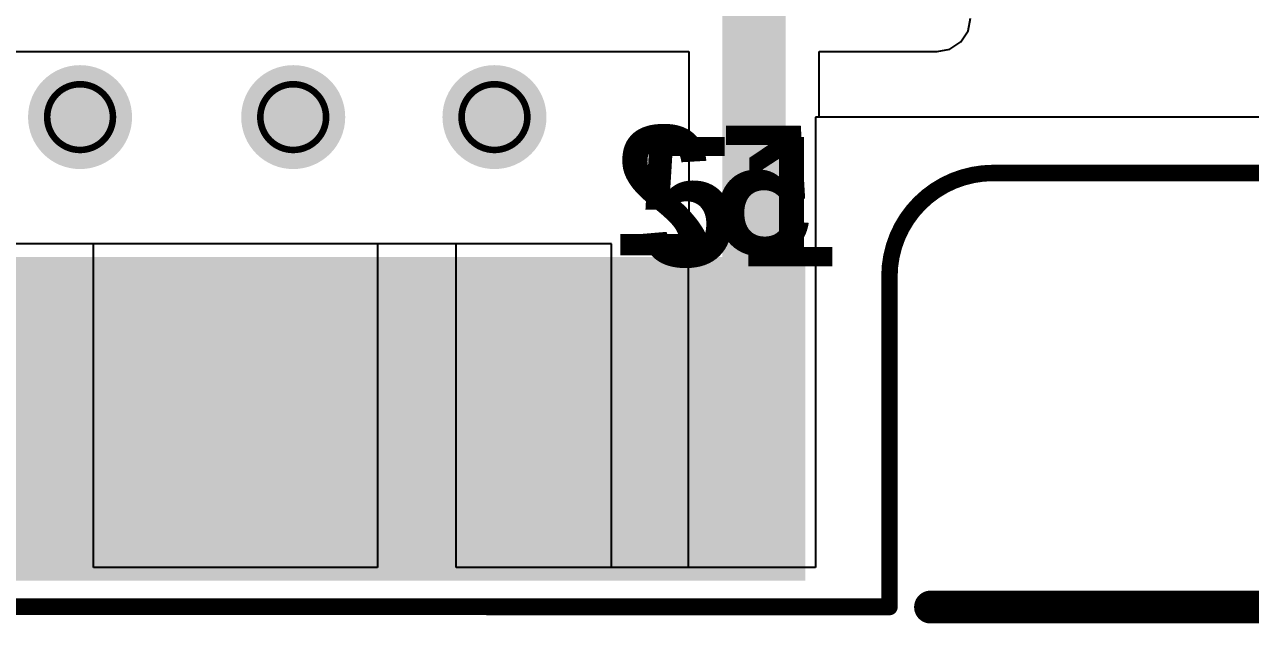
# Model space of a CAD drawing. Header units: inches. Extents: x 0 to 12.8, y -0.1 to 3.7.
# Drawn here: x 0.8926 to 1.2653, y -0.1371 to 0.0452 of the extents above; entities that cross this region are included whole.
import ezdxf

# ---------------------------------------------------------------- set-up
doc = ezdxf.new("R2010")
doc.units = ezdxf.units.IN
doc.header["$MEASUREMENT"] = 0
for name, color, linetype in [('Board Outline', 216, 'Continuous'), ('Bottom Layer', 5, 'Continuous'), ('Bottom Overlay', 54, 'Continuous'), ('Bottom Paste', 16, 'Continuous'), ('Bottom Solder', 6, 'Continuous'), ('Dimensions', 6, 'Continuous'), ('Drill Drawing', 1, 'Continuous'), ('Top Layer', 1, 'Continuous'), ('Top Overlay', 2, 'Continuous'), ('Top Paste', 8, 'Continuous'), ('Top Solder', 216, 'Continuous'), ('Via Holes', 16, 'Continuous')]:
    doc.layers.add(name, color=color, linetype=linetype)
doc.styles.add('Arial_Bold', font='', dxfattribs={"height": 0.2})
doc.styles.get('Arial_Bold').set_extended_font_data('Arial', bold=True)

# ---------------------------------------------------------------- blocks, each defined once
blk = doc.blocks.new('MINI_PCIE_PAD_12')
at = {"layer": 'Bottom Layer'}
for points in [[(0.6968503, 0.0452756), (0.7204723, 0.0452756), (0.7204723, -0.0452756), (0.6968503, -0.0452756)], [(0.7283464, 0.0452756), (0.7519684, 0.0452756), (0.7519684, -0.0452756), (0.7283464, -0.0452756)], [(0.7598425, 0.0452756), (0.7834645, 0.0452756), (0.7834645, -0.0452756), (0.7598425, -0.0452756)], [(0.7913385, 0.0452756), (0.8149605, 0.0452756), (0.8149605, -0.0452756), (0.7913385, -0.0452756)], [(0.8228346, 0.0452756), (0.8464566, 0.0452756), (0.8464566, -0.0452756), (0.8228346, -0.0452756)], [(0.8543306, 0.0452756), (0.8779526, 0.0452756), (0.8779526, -0.0452756), (0.8543306, -0.0452756)], [(0.8858267, 0.0452756), (0.9094487, 0.0452756), (0.9094487, -0.0452756), (0.8858267, -0.0452756)], [(0.9173228, 0.0452756), (0.9409448, 0.0452756), (0.9409448, -0.0452756), (0.9173228, -0.0452756)]]:
    blk.add_hatch(color=5, dxfattribs=at).paths.add_polyline_path(points)
at = {"layer": 'Bottom Paste'}
for points in [[(0.6968503, 0.0452756), (0.7204723, 0.0452756), (0.7204723, -0.0452756), (0.6968503, -0.0452756)], [(0.7283464, 0.0452756), (0.7519684, 0.0452756), (0.7519684, -0.0452756), (0.7283464, -0.0452756)], [(0.7598425, 0.0452756), (0.7834645, 0.0452756), (0.7834645, -0.0452756), (0.7598425, -0.0452756)], [(0.7913385, 0.0452756), (0.8149605, 0.0452756), (0.8149605, -0.0452756), (0.7913385, -0.0452756)], [(0.8228346, 0.0452756), (0.8464566, 0.0452756), (0.8464566, -0.0452756), (0.8228346, -0.0452756)], [(0.8543306, 0.0452756), (0.8779526, 0.0452756), (0.8779526, -0.0452756), (0.8543306, -0.0452756)], [(0.8858267, 0.0452756), (0.9094487, 0.0452756), (0.9094487, -0.0452756), (0.8858267, -0.0452756)], [(0.9173228, 0.0452756), (0.9409448, 0.0452756), (0.9409448, -0.0452756), (0.9173228, -0.0452756)]]:
    blk.add_hatch(color=16, dxfattribs=at).paths.add_polyline_path(points)
at = {"layer": 'Bottom Solder'}
for points in [[(0.6928503, 0.0492756), (0.7244723, 0.0492756), (0.7244723, -0.0492756), (0.6928503, -0.0492756)], [(0.7243464, 0.0492756), (0.7559684, 0.0492756), (0.7559684, -0.0492756), (0.7243464, -0.0492756)], [(0.7558425, 0.0492756), (0.7874645, 0.0492756), (0.7874645, -0.0492756), (0.7558425, -0.0492756)], [(0.7873385, 0.0492756), (0.8189605, 0.0492756), (0.8189605, -0.0492756), (0.7873385, -0.0492756)], [(0.8188346, 0.0492756), (0.8504566, 0.0492756), (0.8504566, -0.0492756), (0.8188346, -0.0492756)], [(0.8503306, 0.0492756), (0.8819526, 0.0492756), (0.8819526, -0.0492756), (0.8503306, -0.0492756)], [(0.8818267, 0.0492756), (0.9134487, 0.0492756), (0.9134487, -0.0492756), (0.8818267, -0.0492756)], [(0.9133228, 0.0492756), (0.9449448, 0.0492756), (0.9449448, -0.0492756), (0.9133228, -0.0492756)]]:
    blk.add_hatch(color=6, dxfattribs=at).paths.add_polyline_path(points)
at = {"layer": 'Top Layer'}
for points in [[(0.7362204, -0.0452756), (0.7125984, -0.0452756), (0.7125984, 0.0452756), (0.7362204, 0.0452756)], [(0.7677165, -0.0452756), (0.7440945, -0.0452756), (0.7440945, 0.0452756), (0.7677165, 0.0452756)], [(0.7992125, -0.0452756), (0.7755905, -0.0452756), (0.7755905, 0.0452756), (0.7992125, 0.0452756)], [(0.8307086, -0.0452756), (0.8070866, -0.0452756), (0.8070866, 0.0452756), (0.8307086, 0.0452756)], [(0.8622046, -0.0452756), (0.8385826, -0.0452756), (0.8385826, 0.0452756), (0.8622046, 0.0452756)], [(0.8937007, -0.0452756), (0.8700787, -0.0452756), (0.8700787, 0.0452756), (0.8937007, 0.0452756)], [(0.9251968, -0.0452756), (0.9015748, -0.0452756), (0.9015748, 0.0452756), (0.9251968, 0.0452756)]]:
    blk.add_hatch(color=1, dxfattribs=at).paths.add_polyline_path(points)
at = {"layer": 'Top Paste'}
for points in [[(0.7362204, -0.0452756), (0.7125984, -0.0452756), (0.7125984, 0.0452756), (0.7362204, 0.0452756)], [(0.7677165, -0.0452756), (0.7440945, -0.0452756), (0.7440945, 0.0452756), (0.7677165, 0.0452756)], [(0.7992125, -0.0452756), (0.7755905, -0.0452756), (0.7755905, 0.0452756), (0.7992125, 0.0452756)], [(0.8307086, -0.0452756), (0.8070866, -0.0452756), (0.8070866, 0.0452756), (0.8307086, 0.0452756)], [(0.8622046, -0.0452756), (0.8385826, -0.0452756), (0.8385826, 0.0452756), (0.8622046, 0.0452756)], [(0.8937007, -0.0452756), (0.8700787, -0.0452756), (0.8700787, 0.0452756), (0.8937007, 0.0452756)], [(0.9251968, -0.0452756), (0.9015748, -0.0452756), (0.9015748, 0.0452756), (0.9251968, 0.0452756)]]:
    blk.add_hatch(color=8, dxfattribs=at).paths.add_polyline_path(points)
at = {"layer": 'Top Solder'}
for points in [[(0.7087243, -0.0492756), (0.6771023, -0.0492756), (0.6771023, 0.0492756), (0.7087243, 0.0492756)], [(0.7402204, -0.0492756), (0.7085984, -0.0492756), (0.7085984, 0.0492756), (0.7402204, 0.0492756)], [(0.7717165, -0.0492756), (0.7400945, -0.0492756), (0.7400945, 0.0492756), (0.7717165, 0.0492756)], [(0.8032125, -0.0492756), (0.7715905, -0.0492756), (0.7715905, 0.0492756), (0.8032125, 0.0492756)], [(0.8347086, -0.0492756), (0.8030866, -0.0492756), (0.8030866, 0.0492756), (0.8347086, 0.0492756)], [(0.8662046, -0.0492756), (0.8345826, -0.0492756), (0.8345826, 0.0492756), (0.8662046, 0.0492756)], [(0.8977007, -0.0492756), (0.8660787, -0.0492756), (0.8660787, 0.0492756), (0.8977007, 0.0492756)], [(0.9291968, -0.0492756), (0.8975748, -0.0492756), (0.8975748, 0.0492756), (0.9291968, 0.0492756)]]:
    blk.add_hatch(color=216, dxfattribs=at).paths.add_polyline_path(points)
at = {"layer": 'Top Overlay', "const_width": 0.005}
blk.add_lwpolyline([(0.9704724, 0.0433071, -0.4142135623730951), (1.0019685, 0.0748032)], format="xyb", dxfattribs=at)
at = {"layer": 'Top Overlay', "const_width": 0.0025}
for points in [[(1.0007185, 0.0748032, 1), (1.0032185, 0.0748032, 1)], [(0.9692224, 0.0433071, 1), (0.9717224, 0.0433071, 1)], [(0.9692224, 0.0433071, 1), (0.9717224, 0.0433071, 1)], [(0.9692224, -0.0570866, 1), (0.9717224, -0.0570866, 1)], [(0.9692224, -0.0570866, 1), (0.9717224, -0.0570866, 1)]]:
    blk.add_lwpolyline(points, format="xyb", close=True, dxfattribs=at)
at = {"layer": 'Top Overlay', "const_width": 0.005}
for points in [[(0.9704724, -0.0570866), (0.9704724, 0.0433071)], [(0.3425393, -0.0570866), (0.9704724, -0.0570866)]]:
    blk.add_lwpolyline(points, dxfattribs=at)
at = {"layer": 'Top Overlay', "style": 'Arial_Bold'}
blk.add_text('51', height=0.0393701, dxfattribs=at).set_placement((0.8935, 0.0464197))

msp = doc.modelspace()

# ---------------------------------------------------------------- hatches: boundary and pattern name
at = {"layer": 'Bottom Layer'}
msp.add_hatch(color=5, dxfattribs=at).paths.add_polyline_path([(1.1047243, -0.1200777), (1.1239845, -0.1200777), (1.1239845, 0.0759999), (1.1047243, 0.0759999)])
h = msp.add_hatch(color=5, dxfattribs=at)
edge = h.paths.add_edge_path()
edge.add_arc((0.9094492, 0.017), 0.011811, 0, 360)
h = msp.add_hatch(color=5, dxfattribs=at)
edge = h.paths.add_edge_path()
edge.add_arc((0.9742523, 0.017), 0.011811, 0, 360)
h = msp.add_hatch(color=5, dxfattribs=at)
edge = h.paths.add_edge_path()
edge.add_arc((1.0354334, 0.017), 0.011811, 0, 360)
at = {"layer": 'Bottom Solder'}
h = msp.add_hatch(color=6, dxfattribs=at)
edge = h.paths.add_edge_path()
edge.add_arc((0.9094492, 0.017), 0.015811, 0, 360)
h = msp.add_hatch(color=6, dxfattribs=at)
edge = h.paths.add_edge_path()
edge.add_arc((0.9742523, 0.017), 0.015811, 0, 360)
h = msp.add_hatch(color=6, dxfattribs=at)
edge = h.paths.add_edge_path()
edge.add_arc((1.0354334, 0.017), 0.015811, 0, 360)
at = {"layer": 'Top Layer'}
h = msp.add_hatch(color=1, dxfattribs=at)
edge = h.paths.add_edge_path()
edge.add_arc((0.9094492, 0.017), 0.011811, 0, 360)
h = msp.add_hatch(color=1, dxfattribs=at)
edge = h.paths.add_edge_path()
edge.add_arc((0.9742523, 0.017), 0.011811, 0, 360)
h = msp.add_hatch(color=1, dxfattribs=at)
edge = h.paths.add_edge_path()
edge.add_arc((1.0354334, 0.017), 0.011811, 0, 360)
at = {"layer": 'Top Solder'}
h = msp.add_hatch(color=216, dxfattribs=at)
edge = h.paths.add_edge_path()
edge.add_arc((0.9094492, 0.017), 0.015811, 0, 360)
h = msp.add_hatch(color=216, dxfattribs=at)
edge = h.paths.add_edge_path()
edge.add_arc((0.9742523, 0.017), 0.015811, 0, 360)
h = msp.add_hatch(color=216, dxfattribs=at)
edge = h.paths.add_edge_path()
edge.add_arc((1.0354334, 0.017), 0.015811, 0, 360)
at = {"layer": 'Via Holes'}
h = msp.add_hatch(color=7, dxfattribs=at)
edge = h.paths.add_edge_path()
edge.add_arc((0.9094492, 0.017), 0.0059055, 0, 360)
h = msp.add_hatch(color=7, dxfattribs=at)
edge = h.paths.add_edge_path()
edge.add_arc((0.9742523, 0.017), 0.0059055, 0, 360)
h = msp.add_hatch(color=7, dxfattribs=at)
edge = h.paths.add_edge_path()
edge.add_arc((1.0354334, 0.017), 0.0059055, 0, 360)

# ---------------------------------------------------------------- linework, layer by layer
at = {"layer": 'Board Outline', "const_width": 0.005}
msp.add_lwpolyline([(1.1555122, -0.031495, -0.4142135623730951), (1.1870082, 1e-06)], format="xyb", dxfattribs=at)
at = {"layer": 'Board Outline', "const_width": 0.0025}
for points in [[(1.1857582, 1e-06, 1), (1.1882582, 1e-06, 1)], [(1.1857582, 4e-07, 1), (1.1882582, 4e-07, 1)], [(1.1542622, -0.031495, 1), (1.1567622, -0.031495, 1)], [(1.1542622, -0.031495, 1), (1.1567622, -0.031495, 1)], [(1.1542622, -0.1320698, 1), (1.1567622, -0.1320698, 1)], [(1.1542622, -0.1320698, 1), (1.1567622, -0.1320698, 1)]]:
    msp.add_lwpolyline(points, format="xyb", close=True, dxfattribs=at)
at = {"layer": 'Board Outline', "const_width": 0.005}
for points in [[(1.1870082, 4e-07), (1.2992129, 4e-07)], [(1.1555122, -0.1320698), (1.1555122, -0.031495)], [(0.5275379, -0.1318887), (1.1555122, -0.1320698)]]:
    msp.add_lwpolyline(points, dxfattribs=at)
at = {"layer": 'Bottom Layer'}
for p, q in [((1.1794198, 0.0432219), (1.1801959, 0.0471237)), ((1.1772096, 0.0399141), (1.1794198, 0.0432219)), ((1.17, 0.0369278), (1.1739018, 0.0377039)), ((1.1739018, 0.0377039), (1.1772096, 0.0399141)), ((0.6929008, 0.0369278), (1.0945284, 0.0369278)), ((1.0945284, 0.0369278), (1.0945284, -0.0215265)), ((1.1341805, 0.017), (1.1341805, 0.0369278)), ((1.1341805, 0.0369278), (1.17, 0.0369278)), ((1.276, 0.017), (1.1341805, 0.017)), ((0.9135121, -0.0215265), (0.8423941, -0.0215265)), ((0.9135121, -0.1200778), (0.9135121, -0.0215265)), ((1.0709924, -0.0215265), (0.9998744, -0.0215265)), ((0.9998744, -0.0215265), (0.9998744, -0.1200778)), ((1.0709924, -0.1200778), (1.0709924, -0.0215265)), ((1.0945284, -0.0215265), (1.0943626, -0.0215265)), ((1.0943626, -0.0215265), (1.0943626, -0.1200778)), ((0.9998744, -0.1200778), (0.9135121, -0.1200778)), ((1.0943626, -0.1200778), (1.0709924, -0.1200778))]:
    msp.add_line(p, q, dxfattribs=at)
at = {"layer": 'Dimensions', "const_width": 0.01}
msp.add_lwpolyline([(1.1680122, -0.1320698), (1.5677007, -0.1320698)], dxfattribs=at)
at = {"layer": 'Dimensions', "const_width": 0.005}
msp.add_lwpolyline([(1.1655122, -0.1320698, 1), (1.1705122, -0.1320698, 1)], format="xyb", close=True, dxfattribs=at)
at = {"layer": 'Drill Drawing'}
for points, const_width in [([(0.9194492, 0.017, 1), (0.8994492, 0.017, 1)], 0.002), ([(0.9842523, 0.017, 1), (0.9642523, 0.017, 1)], 0.002), ([(1.0454334, 0.017, 1), (1.0254334, 0.017, 1)], 0.002), ([(0.8989492, 0.017, 1), (0.8999492, 0.017, 1)], 0.001), ([(0.9189492, 0.017, 1), (0.9199492, 0.017, 1)], 0.001), ([(0.9637523, 0.017, 1), (0.9647523, 0.017, 1)], 0.001), ([(0.9837523, 0.017, 1), (0.9847523, 0.017, 1)], 0.001), ([(1.0249334, 0.017, 1), (1.0259334, 0.017, 1)], 0.001), ([(1.0449334, 0.017, 1), (1.0459334, 0.017, 1)], 0.001)]:
    msp.add_lwpolyline(points, format="xyb", close=True, dxfattribs=dict(at, const_width=const_width))
at = {"layer": 'Top Layer'}
for p, q in [((1.2760171, 0.017), (1.133, 0.017)), ((1.133, 0.017), (1.133, -0.1200777)), ((1.0237484, -0.0215265), (0.8581421, -0.0215265)), ((1.0237484, -0.1200777), (1.0237484, -0.0215265)), ((1.133, -0.1200777), (1.0237484, -0.1200777))]:
    msp.add_line(p, q, dxfattribs=at)

# ---------------------------------------------------------------- block references
msp.add_blockref('MINI_PCIE_PAD_12', (0.1850398, -0.0748021))

# ---------------------------------------------------------------- texts
at = {"layer": 'Bottom Overlay', "style": 'Arial_Bold', "text_generation_flag": 2}
msp.add_text('52', height=0.0393701, dxfattribs=at).set_placement((1.1326775, -0.0250156))

doc.saveas('drawing.dxf')
